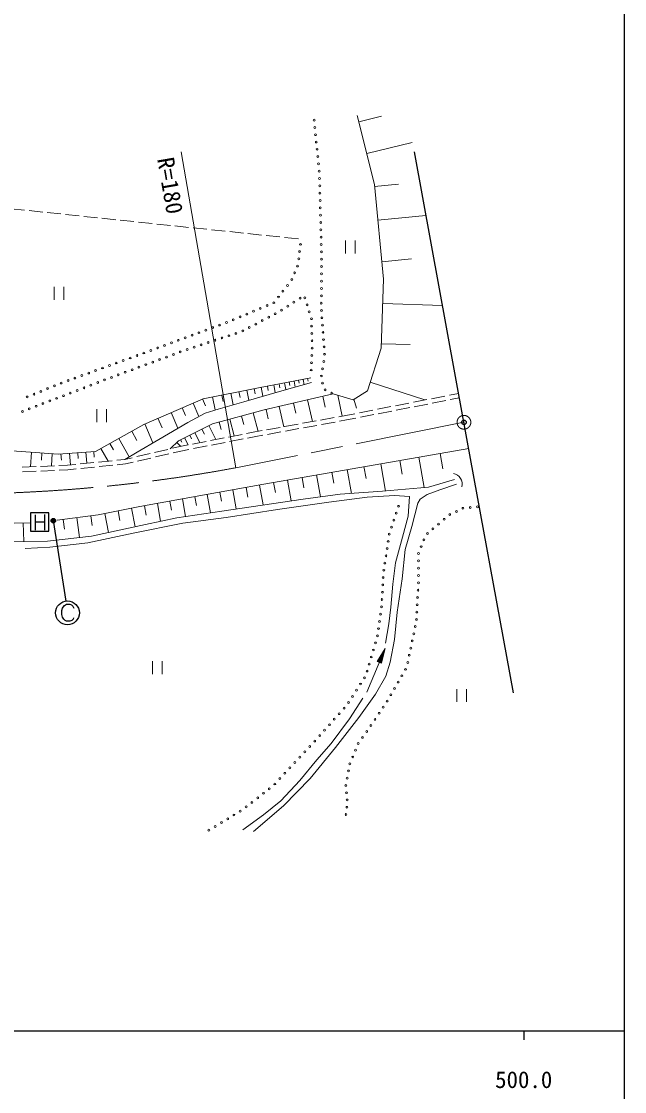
# Model space of a CAD drawing. Units: millimetres, scale not verified. Extents: x 40000 to 680000, y 20000 to 380000.
# Drawn here: x 513230 to 579000, y 198357 to 315167 of the extents above; entities that cross this region are included whole.
import ezdxf
from ezdxf.enums import TextEntityAlignment as Align

# ---------------------------------------------------------------- set-up
doc = ezdxf.new("R2010")
doc.units = ezdxf.units.MM
doc.header["$LTSCALE"] = 1000
doc.header["$PDMODE"] = 32
doc.header["$PDSIZE"] = 500
doc.linetypes.add('CHAIN', pattern=[18.5, 12, -1.5, 3.5, -1.5])
for name, color, linetype, lineweight in [('M-BMK', 2, 'CHAIN', 13), ('M-BMK-OTRS', 5, 'Continuous', 25), ('M-STR-HTXT', 7, 'Continuous', 13), ('M-STR-STRC', 7, 'Continuous', 25), ('M-TTL-BAND', 7, 'Continuous', 25), ('M-WORK', 1, 'Continuous', 13)]:
    doc.layers.add(name, color=color, linetype=linetype, lineweight=lineweight)
doc.layers.add('M-OTRS', color=6, linetype='Continuous')
doc.styles.add('ＭＳ ゴシック', font='')
doc.styles.get('ＭＳ ゴシック').set_extended_font_data('MS Gothic')

msp = doc.modelspace()

# ---------------------------------------------------------------- linework, layer by layer
at = {"layer": 'M-BMK'}
msp.add_line((561483, 271409), (536607, 266447), dxfattribs=at)
msp.add_circle((561483, 271409), 750, dxfattribs=at)
msp.add_arc((505522, 433581), 170000, 252.49728, 280.53592, dxfattribs=at)
at = {"layer": 'M-BMK-OTRS'}
for p, q in [((561483, 271409), (556076, 300918)), ((566890, 241900), (561483, 271409))]:
    msp.add_line(p, q, dxfattribs=at)
at = {"layer": 'M-OTRS'}
msp.add_point((561483, 271409), dxfattribs=at)
at = {"layer": 'M-STR-HTXT'}
msp.add_line((536607, 266447), (530654, 300937), dxfattribs=at)
at = {"layer": 'M-STR-STRC'}
for p, q in [((516229, 261543), (514229, 261543)), ((514229, 261543), (514229, 259543)), ((514769, 259628), (514769, 261328)), ((514769, 260543), (515760, 260543)), ((515760, 261338), (515760, 259634)), ((516229, 259543), (516229, 261543)), ((516709, 260675), (518084, 251896)), ((514229, 259543), (516229, 259543)), ((517714, 251138), (517785, 251226)), ((517785, 251226), (517934, 251428)), ((517934, 251428), (518135, 251565)), ((518135, 251565), (518498, 251568)), ((518498, 251568), (518708, 251501)), ((518708, 251501), (518852, 251357)), ((518852, 251357), (518928, 251138)), ((517647, 250854), (517714, 251138)), ((517647, 250425), (517647, 250854)), ((517708, 250150), (517647, 250425)), ((517855, 249931), (517708, 250150)), ((518919, 250065), (518855, 249933)), ((517992, 249790), (517855, 249931)), ((518144, 249717), (517992, 249790)), ((518501, 249717), (518144, 249717)), ((518711, 249784), (518501, 249717)), ((518855, 249933), (518711, 249784))]:
    msp.add_line(p, q, dxfattribs=at)
for centre, radius in [((516709, 260675), 250), ((516709, 260675), 200), ((516709, 260675), 150), ((516709, 260675), 100), ((516709, 260675), 50), ((516709, 260675), 20), ((518248, 250606), 1300), ((518248, 250606), 1300)]:
    msp.add_circle(centre, radius, dxfattribs=at)
msp.add_point((516709, 260675), dxfattribs=at)
at = {"layer": 'M-TTL-BAND'}
for p, q in [((579000, 20000), (579000, 370000)), ((40000, 205000), (579000, 205000)), ((568000, 205000), (568000, 204000))]:
    msp.add_line(p, q, dxfattribs=at)
at = {"layer": 'M-WORK'}
for p, q in [((551714, 297353), (549856, 304906)), ((550024, 304223), (552508, 304834)), ((550879, 300745), (555848, 301968)), ((552713, 287023), (551714, 297353)), ((551733, 297151), (554361, 297405)), ((512070, 294727), (513562, 294570)), ((514059, 294518), (515551, 294361)), ((516048, 294309), (517540, 294152)), ((518037, 294100), (519529, 293943)), ((520026, 293891), (521518, 293734)), ((522015, 293682), (523507, 293525)), ((524004, 293472), (525496, 293316)), ((525993, 293263), (527485, 293107)), ((552089, 293471), (557345, 293980)), ((527982, 293054), (529474, 292898)), ((529972, 292845), (531463, 292689)), ((531961, 292636), (533452, 292480)), ((533950, 292427), (535441, 292271)), ((535939, 292218), (537430, 292062)), ((537928, 292009), (539420, 291853)), ((539917, 291800), (541409, 291644)), ((541906, 291591), (543428, 291431)), ((548565, 291249), (548565, 289849)), ((549615, 289849), (549615, 291249)), ((552529, 288928), (555774, 289242)), ((516804, 286191), (516804, 284791)), ((517854, 284791), (517854, 286191)), ((552473, 279511), (552713, 287023)), ((552628, 284374), (559146, 284166)), ((550954, 274835), (552473, 279511)), ((552488, 279985), (555623, 279885)), ((539073, 275178), (544787, 276257)), ((544867, 275738), (541630, 274858)), ((541920, 275716), (542060, 274975)), ((542438, 275814), (542508, 275443)), ((542957, 275911), (543081, 275252)), ((543448, 276004), (543510, 275675)), ((543939, 276097), (544049, 275515)), ((544431, 276190), (544486, 275899)), ((551263, 275786), (557229, 273849)), ((533039, 273979), (539073, 275178)), ((536069, 274581), (536318, 273329)), ((536946, 274755), (537070, 274129)), ((541630, 274858), (537474, 273660)), ((537822, 274930), (538042, 273823)), ((538597, 275083), (538706, 274530)), ((539372, 275234), (539556, 274260)), ((539685, 272757), (547238, 274516)), ((540054, 275363), (540146, 274876)), ((540736, 275492), (540896, 274646)), ((541328, 275604), (541408, 275181)), ((547238, 274516), (549396, 273876)), ((549396, 273876), (550954, 274835)), ((559904, 274374), (560904, 274570)), ((526565, 271182), (533039, 273979)), ((531958, 273512), (532590, 272048)), ((532983, 273955), (533299, 273223)), ((534074, 274185), (534357, 272760)), ((537474, 273660), (534677, 272860)), ((535072, 274383), (535213, 273671)), ((542888, 273503), (543145, 272397)), ((544435, 273863), (544986, 271499)), ((546090, 274248), (546365, 273066)), ((547737, 274368), (548212, 272085)), ((549479, 273927), (549750, 272964)), ((554016, 273218), (555488, 273507)), ((555979, 273604), (557451, 273892)), ((556073, 273113), (557545, 273401)), ((557942, 273989), (559413, 274278)), ((558036, 273498), (559508, 273787)), ((559999, 273883), (561000, 274080)), ((521457, 272839), (521457, 271439)), ((522507, 271439), (522507, 272839)), ((529561, 272477), (530301, 270765)), ((530760, 272994), (531129, 272139)), ((533278, 272421), (531360, 271382)), ((534677, 272860), (533278, 272421)), ((534051, 271239), (539685, 272757)), ((538502, 272438), (539045, 270422)), ((539916, 272811), (540152, 271794)), ((541340, 273142), (541854, 270931)), ((548601, 272155), (549601, 272352)), ((550091, 272448), (551563, 272737)), ((550186, 271957), (551658, 272246)), ((552054, 272833), (553526, 273122)), ((552148, 272342), (553620, 272631)), ((554111, 272727), (555583, 273016)), ((521290, 268225), (526565, 271182)), ((526672, 271228), (527564, 269164)), ((528117, 271852), (528563, 270820)), ((531360, 271382), (528203, 269544)), ((530374, 269401), (534051, 271239)), ((533669, 271048), (534430, 269526)), ((534788, 271438), (535010, 270616)), ((535938, 271748), (536432, 269916)), ((537220, 272093), (537467, 271177)), ((541924, 270944), (543400, 271212)), ((543892, 271301), (545367, 271569)), ((543984, 270810), (545460, 271077)), ((545859, 271658), (547335, 271926)), ((545952, 271167), (547428, 271434)), ((547827, 272015), (548601, 272155)), ((547920, 271524), (548694, 271664)), ((548694, 271664), (549695, 271861)), ((525252, 270446), (525819, 269436)), ((531582, 270005), (531779, 269610)), ((532135, 270281), (532682, 269185)), ((532902, 270664), (533176, 270116)), ((535821, 269797), (537293, 270085)), ((537784, 270180), (538690, 270357)), ((537883, 269690), (538783, 269866)), ((538690, 270357), (539464, 270497)), ((538783, 269866), (539557, 270006)), ((539956, 270587), (541432, 270855)), ((540048, 270095), (541524, 270363)), ((542016, 270452), (543492, 270720)), ((522865, 269108), (523255, 268413)), ((523838, 269653), (524971, 267633)), ((528203, 269544), (525846, 268145)), ((529466, 268518), (530374, 269401)), ((529692, 268571), (530498, 268759)), ((530183, 269214), (530605, 268780)), ((530498, 268759), (531405, 268936)), ((530583, 269505), (530718, 269234)), ((531030, 269728), (531424, 268939)), ((531895, 269031), (533368, 269319)), ((531994, 268541), (533466, 268828)), ((533858, 269414), (535331, 269702)), ((533957, 268924), (535429, 269211)), ((535920, 269307), (537392, 269594)), ((507823, 268611), (517254, 267945)), ((514343, 268151), (514229, 266544)), ((515467, 268071), (515411, 267268)), ((516592, 267992), (516497, 266643)), ((517254, 267945), (521290, 268225)), ((517536, 267965), (517583, 267290)), ((518480, 268030), (518569, 266751)), ((519376, 268092), (519420, 267453)), ((520271, 268154), (520355, 266935)), ((521125, 268213), (521167, 267604)), ((521892, 268562), (522671, 267172)), ((525846, 268145), (524504, 267360)), ((524504, 267360), (525310, 267548)), ((525797, 267662), (527258, 268003)), ((525891, 267170), (527352, 267511)), ((527745, 268116), (529206, 268457)), ((527838, 267625), (529299, 267965)), ((529786, 268079), (530603, 268270)), ((530603, 268270), (531503, 268445)), ((550968, 266640), (562010, 268535)), ((556579, 267602), (557147, 264288)), ((558899, 268001), (559183, 266343)), ((513325, 266504), (514824, 266570)), ((515323, 266592), (516822, 266657)), ((517321, 266679), (518270, 266721)), ((518270, 266721), (519149, 266811)), ((519646, 266862), (521139, 267015)), ((519706, 266365), (521198, 266518)), ((521636, 267066), (523128, 267219)), ((521695, 266569), (523188, 266722)), ((523625, 267270), (524504, 267360)), ((523685, 266773), (524587, 266866)), ((524587, 266866), (525404, 267057)), ((539659, 264641), (550968, 266640)), ((550580, 266571), (550810, 265268)), ((552405, 266886), (552917, 263905)), ((554492, 267244), (554748, 265754)), ((513347, 266005), (514845, 266070)), ((515345, 266092), (516844, 266158)), ((517343, 266180), (518307, 266222)), ((518307, 266222), (519209, 266314)), ((543836, 265379), (544036, 264248)), ((545420, 265659), (545841, 263276)), ((547088, 265954), (547299, 264763)), ((548756, 266249), (549217, 263643)), ((557630, 264331), (560454, 265184)), ((533185, 263483), (539659, 264641)), ((536285, 264037), (536658, 261952)), ((537745, 264299), (537932, 263256)), ((539205, 264560), (539594, 262385)), ((540728, 264830), (540920, 263742)), ((542251, 265099), (542651, 262836)), ((552621, 263878), (557630, 264331)), ((557479, 263517), (558851, 264024)), ((558851, 264024), (560689, 264663)), ((526152, 262204), (533185, 263483)), ((530781, 263044), (531131, 261118)), ((532130, 263289), (532305, 262326)), ((533478, 263534), (533842, 261530)), ((534881, 263786), (535061, 262784)), ((535092, 261720), (543936, 263026)), ((543936, 263026), (547986, 263559)), ((546765, 262709), (550921, 263242)), ((547986, 263559), (552621, 263878)), ((550921, 263242), (553905, 263429)), ((553905, 263429), (555557, 263322)), ((555557, 263322), (555406, 261173)), ((556440, 262598), (556720, 263038)), ((556720, 263038), (557479, 263517)), ((521597, 261325), (526152, 262204)), ((523767, 261744), (523968, 260701)), ((525227, 262025), (525616, 260008)), ((526640, 262292), (526823, 261282)), ((528054, 262549), (528408, 260602)), ((529418, 262797), (529595, 261823)), ((530190, 260974), (535092, 261720)), ((535549, 261031), (541171, 261910)), ((541171, 261910), (546765, 262709)), ((555801, 260041), (556440, 262598)), ((517121, 260712), (521597, 261325)), ((517775, 260802), (517921, 259734)), ((519270, 261006), (519568, 258832)), ((520792, 261215), (520941, 260128)), ((522308, 261462), (522710, 259377)), ((526753, 260255), (530190, 260974)), ((530834, 260418), (535549, 261031)), ((555406, 261173), (554766, 258864)), ((509502, 260339), (514190, 260446)), ((513436, 260428), (513482, 258394)), ((520471, 258260), (525426, 259326)), ((520865, 258976), (526753, 260255)), ((525426, 259326), (530834, 260418)), ((555082, 257523), (555801, 260041)), ((511887, 258364), (516070, 258444)), ((516070, 258444), (520865, 258976)), ((516315, 257781), (520471, 258260)), ((554766, 258864), (554003, 256085)), ((513651, 257621), (516315, 257781)), ((554762, 254326), (555082, 257523)), ((554003, 256085), (553723, 253727)), ((553723, 253727), (553523, 251249)), ((554202, 250690), (554762, 254326)), ((553523, 251249), (553283, 249411)), ((553923, 247693), (554202, 250690)), ((553283, 249411), (552924, 247293)), ((553443, 245215), (553923, 247693)), ((550900, 241959), (552881, 246725)), ((552881, 246725), (552015, 245311)), ((552490, 245114), (552881, 246725)), ((527526, 245326), (527526, 243926)), ((528576, 243926), (528576, 245326)), ((552015, 245311), (552490, 245114)), ((552022, 245309), (552040, 245352)), ((552068, 245289), (552208, 245627)), ((552114, 245270), (552376, 245902)), ((552160, 245251), (552545, 246176)), ((552206, 245232), (552713, 246451)), ((552299, 245193), (552805, 246412)), ((552345, 245174), (552729, 246099)), ((552391, 245155), (552653, 245786)), ((552437, 245136), (552577, 245473)), ((552483, 245117), (552501, 245160)), ((552964, 243697), (553443, 245215)), ((551845, 241739), (552964, 243697)), ((560704, 242291), (560704, 240891)), ((561754, 240891), (561754, 242291)), ((550446, 241299), (549007, 239061)), ((550006, 239181), (551845, 241739)), ((549007, 239061), (547009, 236344)), ((547489, 235904), (550006, 239181)), ((547009, 236344), (545451, 234586)), ((544732, 232548), (547489, 235904)), ((545451, 234586), (543573, 232308)), ((541814, 229551), (544732, 232548)), ((543573, 232308), (541535, 230110)), ((538538, 226753), (541814, 229551)), ((541535, 230110), (539617, 228552)), ((539617, 228552), (537379, 226913))]:
    msp.add_line(p, q, dxfattribs=at)
for centre in [(545143, 304390), (545223, 303594), (545304, 302798), (545384, 302002), (545464, 301206), (545544, 300410), (545624, 299614), (545704, 298818), (545742, 298019), (545762, 297219), (545782, 296420), (545802, 295620), (545821, 294820), (545841, 294020), (545861, 293221), (545881, 292421), (543653, 290834), (545901, 291621), (545921, 290821), (543567, 290039), (545941, 290022), (543331, 288464), (543480, 289244), (545961, 289222), (545964, 288422), (543025, 287725), (545957, 287622), (542240, 286348), (542719, 286986), (545951, 286822), (541255, 285087), (541747, 285717), (543611, 284964), (544136, 285004), (545939, 285222), (545945, 286022), (539280, 283846), (540017, 284156), (540754, 284467), (542273, 284087), (542942, 284525), (544375, 284240), (545932, 284422), (536331, 282602), (537069, 282913), (537806, 283224), (538543, 283535), (540198, 282885), (540904, 283261), (541604, 283648), (544614, 283476), (544852, 282713), (545943, 283623), (546001, 282825), (533339, 281469), (534090, 281746), (534840, 282024), (535591, 282301), (538080, 281756), (538786, 282132), (539492, 282508), (544876, 281914), (546058, 282027), (530338, 280360), (531088, 280638), (531838, 280915), (532589, 281192), (534340, 280367), (535100, 280617), (535860, 280866), (536620, 281116), (537375, 281379), (544896, 281114), (544916, 280314), (546116, 281229), (546174, 280431), (527336, 279251), (528086, 279529), (528837, 279806), (529587, 280083), (530551, 279088), (531301, 279365), (532060, 279617), (532820, 279867), (533580, 280117), (544936, 279514), (546232, 279633), (524330, 278154), (525082, 278427), (525834, 278700), (526585, 278974), (527549, 277978), (528299, 278255), (529050, 278533), (529800, 278810), (544863, 277916), (544900, 278715), (546198, 278044), (546289, 278835), (520570, 276789), (521322, 277062), (522074, 277335), (522826, 277608), (523578, 277881), (524548, 276868), (525298, 277146), (526048, 277423), (526799, 277701), (544827, 277117), (546070, 277254), (517563, 275694), (518314, 275970), (519066, 276243), (519818, 276516), (521548, 275754), (522297, 276036), (523047, 276313), (523797, 276591), (545942, 276464), (546057, 275697), (514603, 274479), (515343, 274783), (516083, 275087), (516823, 275390), (518562, 274602), (519309, 274890), (520055, 275178), (520802, 275466), (546340, 274956), (547059, 274604), (513863, 274176), (515577, 273450), (516323, 273738), (517070, 274026), (517816, 274314), (513338, 272586), (514084, 272874), (514831, 273162), (554360, 262242), (560657, 261681), (561378, 262026), (562174, 262108), (562970, 262190), (553851, 260725), (554106, 261484), (559319, 260828), (559936, 261334), (553597, 259967), (557497, 259266), (558104, 259787), (558711, 260307), (553224, 258417), (553343, 259208), (557124, 258576), (553105, 257626), (556520, 257095), (556819, 257836), (552866, 256044), (552985, 256835), (556520, 256295), (552747, 255253), (556520, 255495), (556520, 254695), (552626, 253659), (552665, 254458), (556520, 253895), (552587, 252860), (556431, 252298), (556476, 253096), (552508, 251262), (552547, 252061), (556386, 251499), (552399, 250469), (556296, 249902), (556341, 250700), (552165, 248887), (552282, 249678), (556176, 249113), (552048, 248095), (555851, 247546), (556013, 248329), (551610, 246558), (551840, 247324), (555688, 246763), (551380, 245792), (555526, 245979), (550920, 244259), (551150, 245025), (555113, 244446), (555364, 245196), (550626, 243523), (554312, 243061), (554713, 243754), (549768, 242172), (550197, 242847), (553912, 242368), (548911, 240821), (549340, 241496), (553111, 240983), (553512, 241676), (547878, 239603), (548409, 240200), (552231, 239647), (552675, 240313), (546815, 238407), (547346, 239005), (551343, 238316), (551787, 238982), (545752, 237211), (546283, 237809), (550880, 237664), (544670, 236032), (545215, 236618), (549957, 236360), (550411, 237016), (543581, 234860), (544126, 235446), (549350, 234879), (549654, 235619), (542492, 233688), (543036, 234274), (549046, 234139), (541403, 232516), (541947, 233102), (548747, 232569), (548891, 233355), (540254, 231408), (540858, 231930), (548611, 231781), (538996, 230420), (539625, 230914), (548683, 230985), (548756, 230188), (537089, 228965), (537738, 229431), (538367, 229925), (548728, 229393), (535040, 227716), (535723, 228133), (536406, 228549), (548623, 228600), (533673, 226884), (534356, 227300)]:
    msp.add_circle(centre, 100, dxfattribs=at)
msp.add_arc((560165, 264691), 1132, 343.55755, 80.83392, dxfattribs=at)

# ---------------------------------------------------------------- texts
at = {"layer": 'M-STR-HTXT', "style": 'ＭＳ ゴシック'}
msp.add_text('R=180', height=1833, rotation=279.792, dxfattribs=at).set_placement((529460, 297245), align=Align.MIDDLE_CENTER)
at = {"layer": 'M-TTL-BAND', "style": 'ＭＳ ゴシック'}
msp.add_text('500.0', height=1833, dxfattribs=at).set_placement((568000, 198195), align=Align.BOTTOM_CENTER)

doc.saveas('drawing.dxf')
